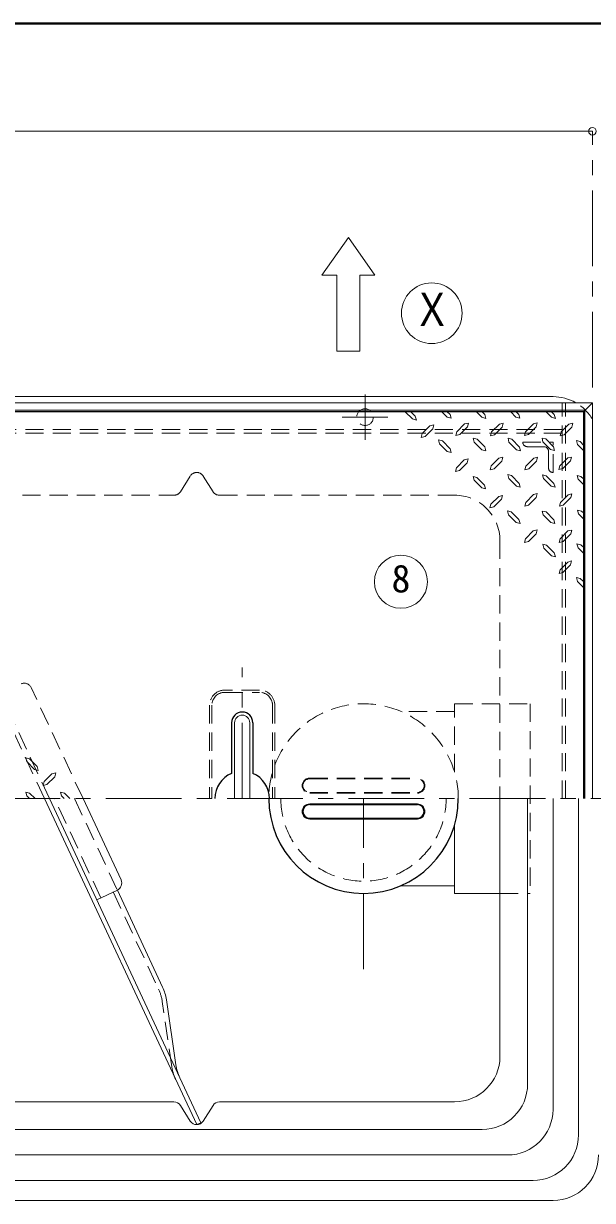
# Model space of a CAD drawing. Units: millimetres at full size, sheet at 1:10; details may follow other scales. Extents: x -2093 to 1957, y -1401 to 1409.
# Drawn here: x -1147 to -772, y 633 to 1409 of the extents above; entities that cross this region are included whole.
import ezdxf
from ezdxf.enums import TextEntityAlignment as Align

# ---------------------------------------------------------------- set-up
doc = ezdxf.new("R2010")
doc.units = ezdxf.units.MM
doc.header["$LTSCALE"] = 10
doc.header["$PDMODE"] = 32
doc.header["$PDSIZE"] = 5
doc.linetypes.add('CHAIN1', pattern=[8, 5, -1, 1, -1])
doc.linetypes.add('DASHED1', pattern=[1.8, 1.2, -0.6])
doc.layers.add('0-0_ﾚｲﾔ1', color=4, linetype='Continuous', lineweight=9)
doc.styles.add('ＭＳ ゴシック', font='')
doc.styles.get('ＭＳ ゴシック').set_extended_font_data('MS Gothic')

msp = doc.modelspace()

# ---------------------------------------------------------------- linework, layer by layer
at = {"layer": '0-0_ﾚｲﾔ1', "color": 1, "lineweight": 40}
msp.add_line((1957.24, 1409.32), (-2092.76, 1409.32), dxfattribs=at)
at = {"layer": '0-0_ﾚｲﾔ1'}
for p, q in [((-771.76, 1338.32), (-1693.76, 1338.32)), ((-797.76, 1163.32), (-1667.76, 1163.32)), ((-895.32, 1153.32), (-890.46, 1148.58)), ((-871.18, 1153.32), (-867.56, 1149.71)), ((-864.99, 1149.06), (-867.56, 1149.71)), ((-867.48, 1153.32), (-865.71, 1151.55)), ((-865.71, 1151.55), (-864.99, 1149.06)), ((-848.27, 1153.32), (-844.66, 1149.71)), ((-842.09, 1148.98), (-844.66, 1149.71)), ((-844.5, 1153.32), (-842.73, 1151.55)), ((-842.73, 1151.55), (-842.09, 1148.98)), ((-825.64, 1153.32), (-822.24, 1149.79)), ((-819.67, 1149.14), (-822.24, 1149.79)), ((-822, 1153.32), (-820.31, 1151.63)), ((-820.31, 1151.63), (-819.67, 1149.14)), ((-802.39, 1153.32), (-798.77, 1149.71)), ((-796.2, 1148.98), (-798.77, 1149.71)), ((-798.69, 1153.32), (-796.93, 1151.55)), ((-796.93, 1151.55), (-796.2, 1148.98)), ((-882.18, 1137.09), (-877.12, 1142.15)), ((-859.28, 1138.29), (-854.22, 1143.36)), ((-836.38, 1138.21), (-831.32, 1143.28)), ((-813.96, 1138.38), (-808.9, 1143.44)), ((-790.5, 1138.21), (-785.43, 1143.28)), ((-884.11, 1138.94), (-884.76, 1136.45)), ((-882.18, 1137.09), (-884.76, 1136.45)), ((-872.62, 1132.19), (-873.26, 1134.76)), ((-870.77, 1134.12), (-873.26, 1134.76)), ((-870.77, 1134.12), (-865.71, 1128.97)), ((-861.21, 1140.14), (-861.85, 1137.65)), ((-859.28, 1138.29), (-861.85, 1137.65)), ((-849.72, 1133.39), (-850.36, 1135.96)), ((-847.87, 1135.32), (-850.36, 1135.96)), ((-849.72, 1133.39), (-844.66, 1128.33)), ((-847.87, 1135.32), (-842.81, 1130.18)), ((-838.31, 1140.06), (-838.95, 1137.57)), ((-836.38, 1138.21), (-838.95, 1137.57)), ((-826.82, 1133.31), (-827.46, 1135.88)), ((-824.97, 1135.24), (-827.46, 1135.88)), ((-826.82, 1133.31), (-821.76, 1128.25)), ((-824.97, 1135.24), (-819.91, 1130.1)), ((-815.89, 1140.22), (-816.53, 1137.73)), ((-813.96, 1138.38), (-816.53, 1137.73)), ((-804.4, 1133.47), (-805.04, 1136.04)), ((-802.55, 1135.4), (-805.04, 1136.04)), ((-804.4, 1133.47), (-799.34, 1128.41)), ((-802.55, 1135.4), (-797.49, 1130.26)), ((-792.43, 1140.06), (-793.07, 1137.57)), ((-790.5, 1138.21), (-793.07, 1137.57)), ((-779.81, 1133.71), (-782.38, 1134.36)), ((-781.66, 1131.79), (-782.38, 1134.36)), ((-779.81, 1133.71), (-777.76, 1131.37)), ((-872.62, 1132.19), (-867.56, 1127.13)), ((-864.99, 1126.48), (-867.56, 1127.13)), ((-865.71, 1128.97), (-864.99, 1126.48)), ((-842.09, 1127.69), (-844.66, 1128.33)), ((-842.81, 1130.18), (-842.09, 1127.69)), ((-819.18, 1127.61), (-821.76, 1128.25)), ((-819.91, 1130.1), (-819.18, 1127.61)), ((-796.76, 1127.77), (-799.34, 1128.41)), ((-797.49, 1130.26), (-796.76, 1127.77)), ((-781.66, 1131.79), (-777.76, 1127.89)), ((-859.52, 1114.59), (-854.46, 1119.65)), ((-838.55, 1117.64), (-839.19, 1115.15)), ((-836.62, 1115.79), (-831.56, 1120.86)), ((-815.65, 1117.56), (-816.29, 1115.07)), ((-813.72, 1115.71), (-808.66, 1120.78)), ((-793.23, 1117.72), (-793.87, 1115.23)), ((-791.3, 1115.88), (-786.24, 1120.94)), ((-861.45, 1116.44), (-862.09, 1113.95)), ((-859.52, 1114.59), (-862.09, 1113.95)), ((-849.88, 1108.16), (-850.52, 1110.73)), ((-848.03, 1110.09), (-850.52, 1110.73)), ((-848.03, 1110.09), (-842.97, 1104.95)), ((-836.62, 1115.79), (-839.19, 1115.15)), ((-826.98, 1109.37), (-827.62, 1111.94)), ((-825.13, 1111.29), (-827.62, 1111.94)), ((-825.13, 1111.29), (-820.07, 1106.15)), ((-813.72, 1115.71), (-816.29, 1115.07)), ((-804.08, 1109.29), (-804.72, 1111.86)), ((-802.23, 1111.21), (-804.72, 1111.86)), ((-802.23, 1111.21), (-797.17, 1106.07)), ((-791.3, 1115.88), (-793.87, 1115.23)), ((-779.33, 1110.73), (-781.9, 1111.38)), ((-781.18, 1108.8), (-781.9, 1111.38)), ((-779.33, 1110.73), (-777.76, 1109.17)), ((-849.88, 1108.16), (-844.82, 1103.1)), ((-842.25, 1102.46), (-844.82, 1103.1)), ((-842.97, 1104.95), (-842.25, 1102.46)), ((-826.98, 1109.37), (-821.92, 1104.3)), ((-819.34, 1103.66), (-821.92, 1104.3)), ((-820.07, 1106.15), (-819.34, 1103.66)), ((-804.08, 1109.29), (-799.01, 1104.22)), ((-796.44, 1103.58), (-799.01, 1104.22)), ((-797.17, 1106.07), (-796.44, 1103.58)), ((-781.18, 1108.8), (-777.76, 1105.39)), ((-836.78, 1090.56), (-831.72, 1095.63)), ((-813.88, 1091.77), (-808.82, 1096.83)), ((-790.98, 1091.69), (-785.92, 1096.75)), ((-838.71, 1092.41), (-839.35, 1089.92)), ((-836.78, 1090.56), (-839.35, 1089.92)), ((-827.14, 1085.42), (-827.78, 1087.99)), ((-825.29, 1087.35), (-827.78, 1087.99)), ((-825.29, 1087.35), (-820.23, 1082.21)), ((-815.81, 1093.62), (-816.45, 1091.13)), ((-813.88, 1091.77), (-816.45, 1091.13)), ((-804.24, 1085.34), (-804.88, 1087.91)), ((-802.39, 1087.27), (-804.88, 1087.91)), ((-802.39, 1087.27), (-797.33, 1082.13)), ((-792.91, 1093.54), (-793.55, 1091.04)), ((-790.98, 1091.69), (-793.55, 1091.04)), ((-779.01, 1087.91), (-781.58, 1088.55)), ((-780.93, 1085.98), (-781.58, 1088.55)), ((-779.01, 1087.91), (-777.76, 1086.67)), ((-827.14, 1085.42), (-822.08, 1080.36)), ((-819.51, 1079.71), (-822.08, 1080.36)), ((-820.23, 1082.21), (-819.51, 1079.71)), ((-804.24, 1085.34), (-799.18, 1080.28)), ((-796.6, 1079.63), (-799.18, 1080.28)), ((-797.33, 1082.13), (-796.6, 1079.63)), ((-780.93, 1085.98), (-777.76, 1082.81)), ((-814.04, 1067.82), (-808.98, 1072.88)), ((-791.14, 1067.74), (-786.08, 1072.8)), ((-815.97, 1069.67), (-816.61, 1067.18)), ((-814.04, 1067.82), (-816.61, 1067.18)), ((-801.99, 1065.33), (-804.56, 1065.97)), ((-803.84, 1063.4), (-804.56, 1065.97)), ((-803.84, 1063.4), (-798.77, 1058.42)), ((-801.99, 1065.33), (-796.93, 1060.27)), ((-793.07, 1069.59), (-793.71, 1067.1)), ((-791.14, 1067.74), (-793.71, 1067.1)), ((-779.41, 1065.65), (-781.98, 1066.29)), ((-781.26, 1063.72), (-781.98, 1066.29)), ((-781.26, 1063.72), (-777.76, 1060.09)), ((-779.41, 1065.65), (-777.76, 1064)), ((-796.2, 1057.7), (-798.77, 1058.42)), ((-796.93, 1060.27), (-796.2, 1057.7)), ((-793.15, 1049.18), (-793.79, 1046.61)), ((-793.15, 1049.18), (-788.09, 1054.24)), ((-791.22, 1047.33), (-786.24, 1052.39)), ((-791.22, 1047.33), (-793.79, 1046.61)), ((-779.81, 1043.39), (-782.38, 1044.04)), ((-781.66, 1041.46), (-782.38, 1044.04)), ((-781.66, 1041.46), (-777.76, 1037.41)), ((-779.81, 1043.39), (-777.76, 1041.34)), ((-1145.53, 925.16), (-1142.96, 924.52)), ((-1144.81, 922.67), (-1145.53, 925.16)), ((-1137.9, 919.46), (-1142.96, 924.52)), ((-1139.75, 917.53), (-1144.81, 922.67)), ((-1139.75, 917.53), (-1137.26, 916.88)), ((-1137.9, 919.46), (-1137.26, 916.88)), ((-1128.34, 914.55), (-1133.4, 909.49)), ((-1128.34, 914.55), (-1125.76, 915.2)), ((-1126.41, 912.71), (-1125.76, 915.2)), ((-1145.53, 902.58), (-1142.96, 901.94)), ((-1144.81, 900.09), (-1145.53, 902.58)), ((-1139.34, 898.32), (-1142.96, 901.94)), ((-1122.63, 902.5), (-1120.06, 901.86)), ((-1121.91, 900.01), (-1122.63, 902.5)), ((-1116.52, 898.32), (-1120.06, 901.86)), ((-1143.04, 898.32), (-1144.81, 900.09)), ((-1120.22, 898.32), (-1121.91, 900.01)), ((-958.26, 894.82), (-887.26, 894.82)), ((-814.55, 710.11), (-814.55, 898.32)), ((-780.97, 676.53), (-780.97, 898.32)), ((-958.26, 884.82), (-887.26, 884.82)), ((-862.76, 880.82), (-862.76, 835.82)), ((-862.76, 840.82), (-898.27, 840.82)), ((-1085.1, 837.98), (-1055.24, 774.01)), ((-862.76, 835.82), (-832.76, 835.82)), ((-1046.45, 722.73), (-1052.74, 765.66)), ((-844.55, 680.11), (-1620.97, 680.11)), ((-810.97, 646.53), (-1654.55, 646.53))]:
    msp.add_line(p, q, dxfattribs=at)
at = {"layer": '0-0_ﾚｲﾔ1', "linetype": 'CHAIN1'}
for p, q in [((-771.76, 1169.32), (-771.76, 1338.32)), ((-921.76, 1134.82), (-921.76, 1164.82)), ((-906.76, 1149.82), (-936.76, 1149.82)), ((-1002.76, 898.32), (-1002.76, 984.82)), ((-1972.76, 898.32), (-467.76, 898.32)), ((-922.76, 785.82), (-922.76, 898.32))]:
    msp.add_line(p, q, dxfattribs=at)
at = {"layer": '0-0_ﾚｲﾔ1', "color": 7, "lineweight": 18}
for p, q in [((-932.76, 1268.32), (-950.26, 1243.32)), ((-932.76, 1268.32), (-915.26, 1243.32)), ((-925.26, 1193.32), (-925.26, 1243.32)), ((-915.26, 1243.32), (-925.26, 1243.32)), ((-925.26, 1193.32), (-940.26, 1193.32)), ((-771.76, 1159.32), (-1693.76, 1159.32)), ((-777.76, 1153.32), (-771.76, 1159.32)), ((-771.76, 898.32), (-771.76, 1159.32)), ((-776.76, 1154.32), (-1688.76, 1154.32)), ((-791.76, 1154.32), (-791.76, 1153.32)), ((-776.76, 898.32), (-776.76, 1154.32)), ((-1007.76, 948.32), (-1007.76, 898.32)), ((-997.76, 948.32), (-997.76, 898.32)), ((-1032.76, 683.32), (-1133.14, 898.32)), ((-1030.04, 684.59), (-1129.83, 898.32)), ((-1082.69, 844.62), (-1107.76, 898.32)), ((-832.76, 728.32), (-832.76, 898.32)), ((-1085.1, 837.98), (-1098.69, 831.63)), ((-1417.76, 698.32), (-1047.76, 698.32)), ((-1043.54, 696), (-1036.98, 685.65)), ((-1021.98, 696), (-1028.54, 685.65)), ((-1017.76, 698.32), (-862.76, 698.32)), ((-1030.04, 684.59), (-1032.76, 683.32)), ((-797.76, 633.32), (-1667.76, 633.32))]:
    msp.add_line(p, q, dxfattribs=at)
at = {"layer": '0-0_ﾚｲﾔ1', "linetype": 'DASHED1'}
for p, q in [((-791.76, 1154.32), (-791.76, 1159.32)), ((-789.46, 898.32), (-789.46, 1159.32)), ((-791.76, 898.32), (-791.76, 1153.32)), ((-791.76, 1141.62), (-1673.76, 1141.62)), ((-791.76, 1139.32), (-1673.76, 1139.32)), ((-1043.54, 1100.65), (-1036.98, 1111)), ((-1021.98, 1100.65), (-1028.54, 1111)), ((-1417.76, 1098.32), (-1047.76, 1098.32)), ((-1017.76, 1098.32), (-862.76, 1098.32)), ((-1133.14, 898.32), (-1221.92, 1088.46)), ((-1129.83, 898.32), (-1219.2, 1089.74)), ((-832.76, 1068.32), (-832.76, 898.32)), ((-1107.76, 898.32), (-1141.92, 971.48)), ((-862.76, 955.82), (-898.27, 955.82)), ((-958.26, 911.82), (-887.26, 911.82)), ((-958.26, 911.32), (-887.26, 911.32)), ((-958.26, 902.32), (-887.26, 902.32)), ((-958.26, 901.82), (-887.26, 901.82)), ((-1095.98, 832.9), (-1126.52, 898.32)), ((-1113.28, 898.32), (-1085.1, 837.98)), ((-1087.82, 836.71), (-1057.95, 772.74)), ((-832.76, 835.82), (-812.76, 835.82)), ((-1049.17, 721.46), (-1055.45, 764.4))]:
    msp.add_line(p, q, dxfattribs=at)
at = {"layer": '0-0_ﾚｲﾔ1', "color": 5, "lineweight": 25}
for p, q in [((-777.76, 1153.32), (-1687.76, 1153.32)), ((-777.76, 1153.32), (-777.76, 898.32)), ((-1009.76, 948.32), (-1009.76, 914.9)), ((-995.76, 948.32), (-995.76, 914.9)), ((-958.26, 894.32), (-887.26, 894.32)), ((-958.26, 885.32), (-887.26, 885.32))]:
    msp.add_line(p, q, dxfattribs=at)
at = {"layer": '0-0_ﾚｲﾔ1', "color": 7, "linetype": 'DASHED1', "lineweight": 18}
for p, q in [((-817.76, 1133.32), (-797.76, 1133.32)), ((-797.76, 1113.32), (-797.76, 1133.32)), ((-814.76, 1130.32), (-803.76, 1130.32)), ((-800.76, 1127.32), (-800.76, 1116.32)), ((-991.26, 969.82), (-1014.26, 969.82)), ((-1014.26, 968.32), (-991.26, 968.32)), ((-1024.26, 959.82), (-1024.26, 898.32)), ((-1022.76, 959.82), (-1022.76, 898.32)), ((-982.76, 959.82), (-982.76, 898.32)), ((-981.26, 959.82), (-981.26, 898.32))]:
    msp.add_line(p, q, dxfattribs=at)
at = {"layer": '0-0_ﾚｲﾔ1', "color": 3, "lineweight": 18}
for p, q in [((-797.76, 693.32), (-797.76, 898.32)), ((-827.76, 663.32), (-1637.76, 663.32))]:
    msp.add_line(p, q, dxfattribs=at)
at = {"layer": '0-0_ﾚｲﾔ1', "color": 7, "lineweight": 18}
msp.add_lwpolyline([(-940.26, 1193.32), (-940.26, 1243.32), (-950.26, 1243.32)], dxfattribs=at)
at = {"layer": '0-0_ﾚｲﾔ1'}
for points in [[(-891.51, 1153.32), (-888.61, 1150.43), (-887.89, 1147.86), (-890.46, 1148.58)], [(-884.11, 1138.94), (-878.97, 1144.08), (-876.48, 1144.72), (-877.12, 1142.15)], [(-861.21, 1140.14), (-856.07, 1145.29), (-853.58, 1145.93), (-854.22, 1143.36)], [(-838.31, 1140.06), (-833.17, 1145.21), (-830.68, 1145.85), (-831.32, 1143.28)], [(-815.89, 1140.22), (-810.75, 1145.37), (-808.26, 1146.01), (-808.9, 1143.44)], [(-792.43, 1140.06), (-787.28, 1145.21), (-784.79, 1145.85), (-785.43, 1143.28)], [(-861.45, 1116.44), (-856.31, 1121.58), (-853.82, 1122.22), (-854.46, 1119.65)], [(-838.55, 1117.64), (-833.41, 1122.79), (-830.92, 1123.43), (-831.56, 1120.86)], [(-815.65, 1117.56), (-810.51, 1122.71), (-808.01, 1123.35), (-808.66, 1120.78)], [(-793.23, 1117.72), (-788.09, 1122.87), (-785.59, 1123.51), (-786.24, 1120.94)], [(-838.71, 1092.41), (-833.57, 1097.55), (-831.08, 1098.2), (-831.72, 1095.63)], [(-815.81, 1093.62), (-810.67, 1098.76), (-808.18, 1099.4), (-808.82, 1096.83)], [(-792.91, 1093.54), (-787.76, 1098.68), (-785.27, 1099.32), (-785.92, 1096.75)], [(-815.97, 1069.67), (-810.83, 1074.81), (-808.34, 1075.46), (-808.98, 1072.88)], [(-793.07, 1069.59), (-787.93, 1074.73), (-785.43, 1075.38), (-786.08, 1072.8)], [(-788.09, 1054.24), (-785.51, 1054.96), (-786.24, 1052.39)], [(-1126.41, 912.71), (-1131.55, 907.56), (-1134.04, 906.92), (-1133.4, 909.49)]]:
    msp.add_lwpolyline(points, dxfattribs=at)
at = {"layer": '0-0_ﾚｲﾔ1', "linetype": 'DASHED1'}
msp.add_lwpolyline([(-862.76, 915.82), (-862.76, 960.82), (-812.76, 960.82), (-812.76, 835.82)], dxfattribs=at)
at = {"layer": '0-0_ﾚｲﾔ1', "color": 7, "lineweight": 18}
for centre, radius in [((-877.76, 1218.32), 20), ((-898.05, 1041.24), 17.5)]:
    msp.add_circle(centre, radius, dxfattribs=at)
at = {"layer": '0-0_ﾚｲﾔ1', "linetype": 'DASHED1'}
msp.add_circle((-921.76, 1149.82), 5.5, dxfattribs=at)
at = {"layer": '0-0_ﾚｲﾔ1'}
for centre, radius, start, end in [((-797.76, 1133.32), 30, 60.07357, 90), ((-958.26, 889.82), 5, 90, 270), ((-887.26, 889.82), 5, 270, 90), ((-1082.42, 761.32), 30, 8.32824, 25.02748), ((-1016.77, 727.07), 30, 188.32824, 205.02748), ((-844.55, 710.11), 30, 270, 0), ((-810.97, 676.53), 30, 270, 0)]:
    msp.add_arc(centre, radius, start, end, dxfattribs=at)
at = {"layer": '0-0_ﾚｲﾔ1', "linetype": 'DASHED1'}
for centre, radius, start, end in [((-797.76, 1133.32), 30, 29.92643, 60.07357), ((-1032.76, 1108.32), 5, 32.33353, 143.14814), ((-1047.76, 1103.32), 5, 270, 327.66647), ((-1017.76, 1103.32), 5, 212.33353, 270), ((-862.76, 1068.32), 30, 0, 90), ((-1146.45, 969.36), 5, 25.02748, 115.02748), ((-922.76, 898.32), 62.5, 0, 180), ((-958.26, 906.82), 5, 90, 270), ((-958.26, 906.82), 4.5, 90, 270), ((-887.26, 906.82), 5, 270, 90), ((-887.26, 906.82), 4.5, 270, 90), ((-1085.14, 760.05), 30, 8.32824, 25.02748), ((-1019.49, 725.8), 30, 188.32824, 205.02748)]:
    msp.add_arc(centre, radius, start, end, dxfattribs=at)
at = {"layer": '0-0_ﾚｲﾔ1', "color": 7, "linetype": 'DASHED1', "lineweight": 18}
for centre, radius, start, end in [((-814.76, 1133.32), 3, 180, 270), ((-803.76, 1127.32), 3, 0, 90), ((-797.76, 1116.32), 3, 180, 270), ((-1014.26, 959.82), 10, 90, 180), ((-1014.26, 959.82), 8.5, 90, 180), ((-991.26, 959.82), 10, 0, 90), ((-991.26, 959.82), 8.5, 0, 90), ((-922.76, 898.32), 54.5, 180, 360)]:
    msp.add_arc(centre, radius, start, end, dxfattribs=at)
at = {"layer": '0-0_ﾚｲﾔ1', "color": 5, "lineweight": 25}
for centre, radius, start, end in [((-1002.76, 948.32), 7, 0, 180), ((-1002.76, 898.32), 18, 112.88538, 180), ((-1002.76, 898.32), 18, 360, 67.11462), ((-922.76, 898.32), 62.5, 180, 360), ((-958.26, 889.82), 4.5, 90, 270), ((-887.26, 889.82), 4.5, 270, 90)]:
    msp.add_arc(centre, radius, start, end, dxfattribs=at)
at = {"layer": '0-0_ﾚｲﾔ1', "color": 7, "lineweight": 18}
for centre, radius, start, end in [((-1002.76, 948.32), 5, 0, 180), ((-1087.22, 842.51), 5, 295.02748, 25.02748), ((-862.76, 728.32), 30, 270, 0), ((-1047.76, 693.32), 5, 32.33353, 90), ((-1017.76, 693.32), 5, 90, 147.66647), ((-1032.76, 688.32), 5, 212.33353, 327.66647), ((-797.76, 663.32), 30, 270, 0)]:
    msp.add_arc(centre, radius, start, end, dxfattribs=at)
at = {"layer": '0-0_ﾚｲﾔ1', "color": 3, "lineweight": 18}
msp.add_arc((-827.76, 693.32), 30, 270, 0, dxfattribs=at)
at = {"layer": '0-0_ﾚｲﾔ1', "color": 1}
msp.add_point((-771.76, 1338.32), dxfattribs=at)

# ---------------------------------------------------------------- texts
at = {"layer": '0-0_ﾚｲﾔ1', "color": 7, "style": 'ＭＳ ゴシック', "width": 0.85}
msp.add_text('Ｘ', height=21.99, dxfattribs=at).set_placement((-890.26, 1203.32), align=Align.BOTTOM_LEFT)
at = {"layer": '0-0_ﾚｲﾔ1', "color": 7, "style": 'ＭＳ ゴシック'}
msp.add_text('8', height=18.33, dxfattribs=at).set_placement((-904.3, 1028.74), align=Align.BOTTOM_LEFT)

doc.saveas('drawing.dxf')
